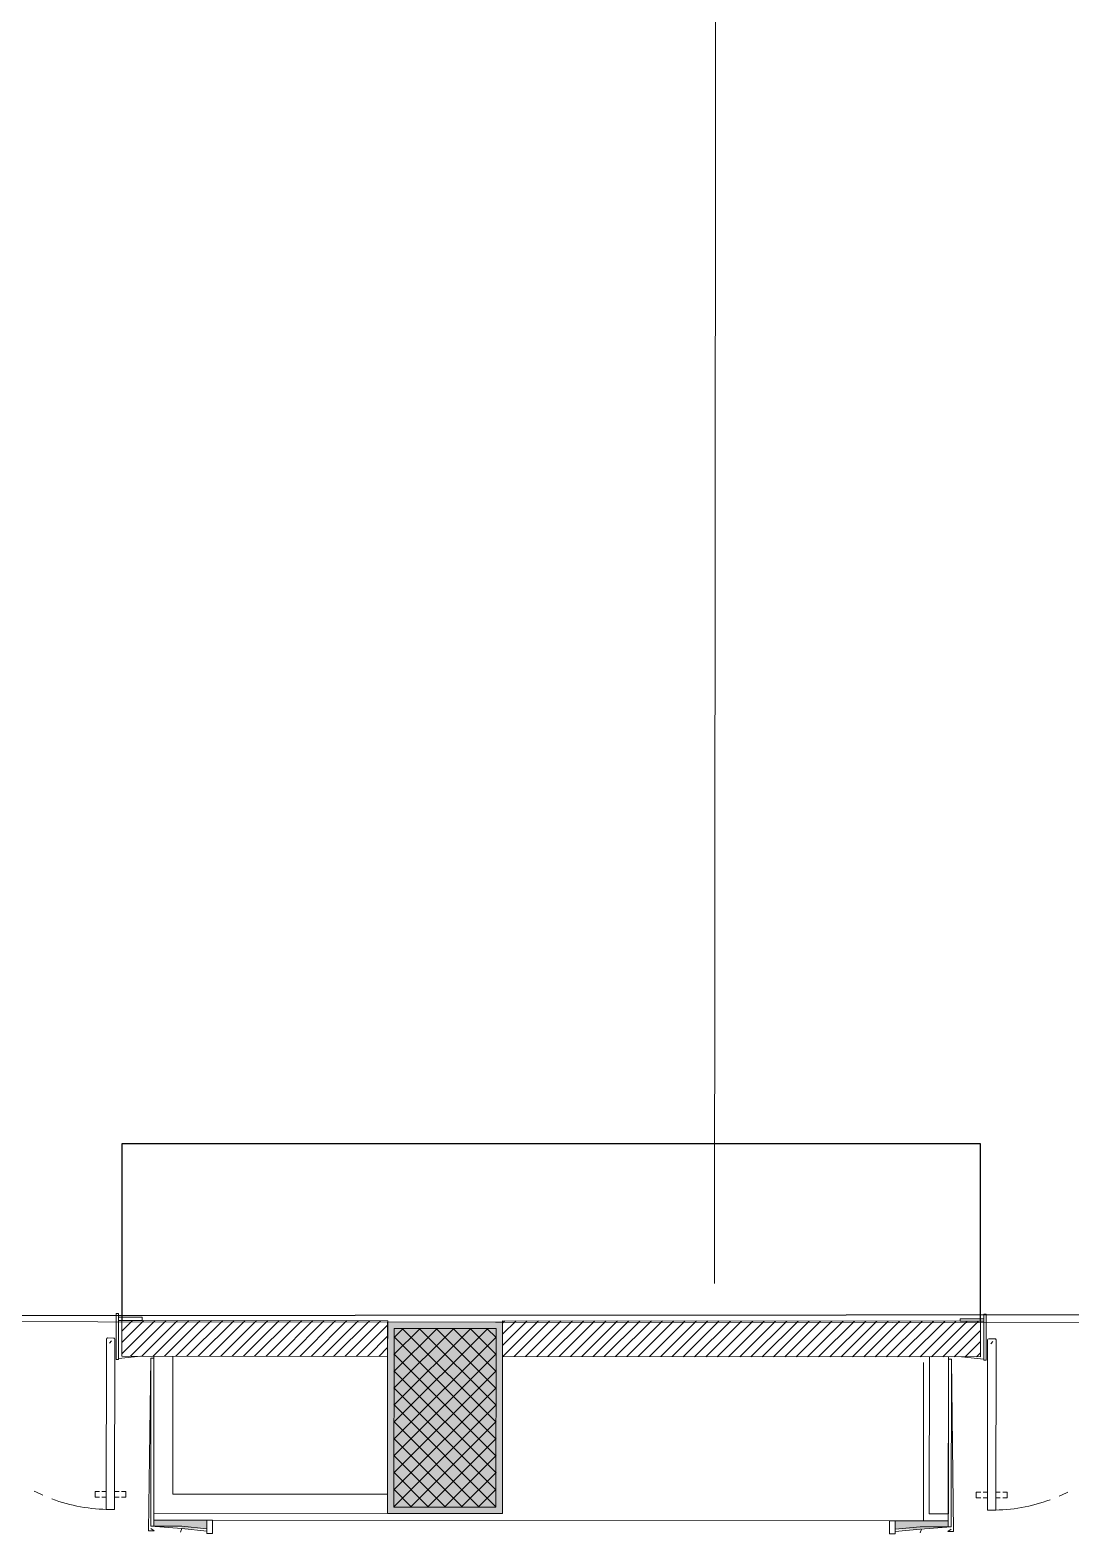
# Model space of a CAD drawing. Header units: inches. Extents: x -957 to 3394, y -3 to 3008.
# Drawn here: x 1670.7 to 1991.4, y 885.1 to 1348.5 of the extents above; entities that cross this region are included whole.
import ezdxf

# ---------------------------------------------------------------- set-up
doc = ezdxf.new("R2010")
doc.units = ezdxf.units.IN
doc.header["$MEASUREMENT"] = 0
for name, color, linetype in [('hatches', 7, 'Continuous'), ('PDF_0', 7, 'Continuous'), ('PDF_0SKM_PENDENT SPRINKLER', 7, 'Continuous'), ('PDF_Framing-Column', 7, 'Continuous'), ('PDF_Framing-Column Hatch', 7, 'Continuous'), ('PDF_Hatch', 7, 'Continuous'), ('PDF_I-DOOR', 7, 'Continuous'), ('PDF_I-DOOR-OPEN', 7, 'Continuous'), ('PDF_I-FURN-FIXD', 7, 'Continuous'), ('PDF_ID LAYER', 7, 'Continuous'), ('PDF_SHREM ACOUSTIC WALL', 7, 'Continuous'), ('PDF_Shrem-cad 6 cable', 7, 'Continuous')]:
    doc.layers.add(name, color=color, linetype=linetype)

msp = doc.modelspace()

# ---------------------------------------------------------------- hatches: boundary and pattern name
at = {"layer": 'PDF_I-FURN-FIXD', "transparency": 33554559}
for points in [[(1725.13, 886.71), (1725.13, 889.3), (1708.78, 889.31), (1708.78, 887.45), (1717.4, 887.44), (1717.4, 886.72)], [(1937.3, 886.53), (1937.3, 889.12), (1953.66, 889.11), (1953.66, 887.24), (1945.03, 887.24), (1945.03, 886.52)]]:
    msp.add_hatch(color=256, dxfattribs=at).paths.add_polyline_path(points)

# ---------------------------------------------------------------- linework, layer by layer
at = {"layer": 'hatches', "color": 253, "true_color": 0xaba3a2}
msp.add_lwpolyline([(712.53, 2126.9), (3285.08, 2124.7), (3284.08, 953.45), (711.53, 951.72), (712.53, 2126.9)], dxfattribs=at)
at = {"layer": 'PDF_0'}
msp.add_lwpolyline([(1963.62, 950.65), (1963.62, 1005.31), (1698.93, 1005.31), (1698.93, 950.87)], dxfattribs=at)
at = {"layer": 'PDF_0SKM_PENDENT SPRINKLER', "lineweight": 0}
msp.add_lwpolyline([(1882.65, 2130.34), (1881.65, 962.23)], dxfattribs=at)
at = {"layer": 'PDF_Framing-Column', "lineweight": 0}
for points in [[(1780.87, 950.41), (1816.27, 950.38), (1816.22, 891.39), (1780.82, 891.42)], [(1782.84, 948.44), (1814.3, 948.42), (1814.26, 893.35), (1782.79, 893.38)]]:
    msp.add_lwpolyline(points, close=True, dxfattribs=at)
at = {"layer": 'PDF_Framing-Column Hatch', "lineweight": 0}
for points in [[(1782.81, 919.54), (1811.74, 948.42)], [(1782.81, 914.33), (1814.3, 945.77)], [(1782.82, 929.97), (1801.31, 948.43)], [(1782.82, 924.76), (1806.53, 948.42)], [(1782.83, 940.4), (1790.88, 948.44)], [(1782.83, 935.19), (1796.1, 948.43)], [(1782.84, 945.61), (1785.67, 948.44)], [(1814.27, 914.3), (1782.84, 945.79)], [(1814.28, 919.52), (1785.4, 948.44)], [(1814.28, 924.73), (1790.62, 948.44)], [(1814.29, 929.94), (1795.83, 948.43)], [(1814.29, 935.16), (1801.05, 948.43)], [(1814.3, 940.37), (1806.26, 948.42)], [(1814.3, 945.59), (1811.47, 948.42)], [(1782.81, 909.11), (1814.3, 940.55)], [(1814.27, 909.09), (1782.83, 940.58)], [(1782.8, 903.9), (1814.29, 935.34)], [(1814.27, 903.87), (1782.83, 935.36)], [(1782.8, 898.68), (1814.29, 930.12)], [(1814.26, 898.66), (1782.82, 930.15)], [(1782.79, 893.47), (1814.28, 924.91)], [(1814.26, 893.44), (1782.82, 924.93)], [(1809.13, 893.36), (1782.81, 919.72)], [(1787.92, 893.38), (1814.28, 919.69)], [(1803.92, 893.36), (1782.81, 914.5)], [(1793.13, 893.37), (1814.27, 914.48)], [(1798.7, 893.37), (1782.81, 909.29)], [(1798.35, 893.37), (1814.27, 909.26)], [(1793.49, 893.37), (1782.8, 904.08)], [(1803.56, 893.36), (1814.27, 904.05)], [(1788.27, 893.38), (1782.8, 898.86)], [(1808.78, 893.36), (1814.26, 898.83)], [(1783.06, 893.38), (1782.79, 893.65)], [(1813.99, 893.35), (1814.26, 893.62)]]:
    msp.add_lwpolyline(points, dxfattribs=at)
at = {"layer": 'PDF_Framing-Column Hatch', "lineweight": 0, "transparency": 33554559}
for points in [[(1780.87, 950.41), (1816.27, 950.38), (1780.82, 891.42), (1816.22, 891.39)], [(1782.84, 948.44), (1814.3, 948.42), (1782.79, 893.38), (1814.26, 893.35)]]:
    msp.add_solid(points, dxfattribs=at)
at = {"layer": 'PDF_Hatch', "lineweight": 0}
for points in [[(1698.92, 944.09), (1705.72, 950.87)], [(1698.92, 940.61), (1709.19, 950.87)], [(1698.93, 947.56), (1702.24, 950.87)], [(1701.65, 939.86), (1712.67, 950.86)], [(1705.12, 939.86), (1716.15, 950.86)], [(1708.6, 939.85), (1719.62, 950.86)], [(1712.08, 939.85), (1723.1, 950.85)], [(1715.55, 939.85), (1726.58, 950.85)], [(1719.03, 939.85), (1730.05, 950.85)], [(1722.51, 939.84), (1733.53, 950.85)], [(1725.98, 939.84), (1737, 950.84)], [(1729.46, 939.84), (1740.48, 950.84)], [(1732.94, 939.83), (1743.96, 950.84)], [(1736.41, 939.83), (1747.43, 950.83)], [(1739.89, 939.83), (1750.91, 950.83)], [(1743.36, 939.82), (1754.39, 950.83)], [(1746.84, 939.82), (1757.86, 950.82)], [(1750.32, 939.82), (1761.34, 950.82)], [(1753.79, 939.82), (1764.82, 950.82)], [(1757.27, 939.81), (1768.29, 950.82)], [(1760.75, 939.81), (1771.77, 950.81)], [(1764.22, 939.81), (1775.24, 950.81)], [(1767.7, 939.8), (1778.72, 950.81)], [(1816.27, 950.09), (1816.96, 950.77)], [(1816.27, 946.61), (1820.44, 950.77)], [(1816.27, 943.13), (1823.91, 950.77)], [(1816.37, 939.76), (1827.39, 950.77)], [(1819.84, 939.76), (1830.87, 950.76)], [(1823.32, 939.76), (1834.34, 950.76)], [(1826.8, 939.75), (1837.82, 950.76)], [(1830.27, 939.75), (1841.29, 950.75)], [(1833.75, 939.75), (1844.77, 950.75)], [(1837.23, 939.74), (1848.25, 950.75)], [(1840.7, 939.74), (1851.72, 950.74)], [(1844.18, 939.74), (1855.2, 950.74)], [(1847.65, 939.74), (1858.68, 950.74)], [(1851.13, 939.73), (1862.15, 950.74)], [(1854.61, 939.73), (1865.63, 950.73)], [(1858.08, 939.73), (1869.11, 950.73)], [(1861.56, 939.72), (1872.58, 950.73)], [(1865.04, 939.72), (1876.06, 950.72)], [(1868.51, 939.72), (1879.53, 950.72)], [(1871.99, 939.71), (1883.01, 950.72)], [(1875.47, 939.71), (1886.49, 950.71)], [(1878.94, 939.71), (1889.96, 950.71)], [(1882.42, 939.71), (1893.44, 950.71)], [(1885.89, 939.7), (1896.92, 950.71)], [(1889.37, 939.7), (1900.39, 950.7)], [(1892.85, 939.7), (1903.87, 950.7)], [(1896.32, 939.69), (1907.35, 950.7)], [(1899.8, 939.69), (1910.82, 950.69)], [(1903.28, 939.69), (1914.3, 950.69)], [(1906.75, 939.68), (1917.77, 950.69)], [(1910.23, 939.68), (1921.25, 950.68)], [(1913.7, 939.68), (1924.73, 950.68)], [(1917.18, 939.68), (1928.2, 950.68)], [(1920.66, 939.67), (1931.68, 950.68)], [(1924.13, 939.67), (1935.16, 950.67)], [(1927.61, 939.67), (1938.63, 950.67)], [(1931.09, 939.66), (1942.11, 950.67)], [(1934.56, 939.66), (1945.58, 950.66)], [(1938.04, 939.66), (1949.06, 950.66)], [(1941.52, 939.65), (1952.54, 950.66)], [(1944.99, 939.65), (1956.01, 950.66)], [(1948.47, 939.65), (1959.49, 950.65)], [(1951.94, 939.65), (1962.97, 950.65)], [(1771.18, 939.8), (1780.89, 949.5)], [(1774.65, 939.8), (1780.88, 946.02)], [(1955.42, 939.64), (1963.62, 947.83)], [(1778.13, 939.79), (1780.88, 942.54)], [(1958.9, 939.64), (1963.62, 944.35)], [(1962.37, 939.64), (1963.61, 940.88)]]:
    msp.add_lwpolyline(points, dxfattribs=at)
at = {"layer": 'PDF_I-DOOR', "lineweight": 0}
for points in [[(1697.98, 953.07), (1697.96, 938.83), (1697.19, 938.83), (1697.21, 953.07)], [(1964.58, 952.84), (1964.57, 938.6), (1965.34, 938.6), (1965.35, 952.84)]]:
    msp.add_lwpolyline(points, close=True, dxfattribs=at)
for points in [[(1694.18, 945.13), (1694.13, 892.66), (1696.72, 892.66), (1696.77, 945.13, 0.414172), (1696.42, 945.47), (1694.53, 945.48, 0.414216)], [(1968.37, 944.9), (1968.32, 892.42), (1965.73, 892.43), (1965.78, 944.9, -0.414172), (1966.12, 945.24), (1968.02, 945.24, -0.414216)]]:
    msp.add_lwpolyline(points, format="xyb", close=True, dxfattribs=at)
for points in [[(1695.13, 943.92), (1695.82, 944.61)], [(1966.72, 943.69), (1967.42, 944.38)], [(1704.79, 939.86), (1697.96, 939.17), (1704.79, 939.86)], [(1957.75, 939.64), (1964.57, 938.94), (1957.75, 939.64)], [(1692.04, 896.45), (1690.69, 896.46), (1690.69, 898.18), (1692.04, 898.18)], [(1692.78, 898.18), (1694.14, 898.18), (1694.13, 896.45), (1692.78, 896.45)], [(1698.09, 898.18), (1696.73, 898.18), (1696.73, 896.45), (1698.09, 896.45)], [(1698.82, 896.45), (1700.18, 896.45), (1700.18, 898.17), (1698.82, 898.17)], [(1963.64, 896.22), (1962.28, 896.22), (1962.28, 897.95), (1963.64, 897.95)], [(1964.38, 897.95), (1965.74, 897.95), (1965.73, 896.22), (1964.37, 896.22)], [(1969.68, 897.94), (1968.33, 897.94), (1968.33, 896.22), (1969.68, 896.22)], [(1970.42, 896.22), (1971.78, 896.22), (1971.78, 897.94), (1970.42, 897.94)]]:
    msp.add_lwpolyline(points, dxfattribs=at)
at = {"layer": 'PDF_I-DOOR-OPEN', "lineweight": 0}
for centre, radius, start, end in [((1695.33, 944.13), 51.48, 243.0144, 246.2975), ((1695.33, 944.12), 51.46, 249.5813, 270.1145), ((1967.22, 943.89), 51.46, 269.7875, 290.3207), ((1967.21, 943.9), 51.48, 293.6045, 296.8876)]:
    msp.add_arc(centre, radius, start, end, dxfattribs=at)
at = {"layer": 'PDF_I-FURN-FIXD', "lineweight": 0}
for points in [[(1705.26, 950.87), (1697.97, 950.88), (1697.98, 951.86), (1705.26, 951.85)], [(1957.29, 950.65), (1964.58, 950.65), (1964.58, 951.39), (1957.29, 951.4)], [(1707.88, 887.45), (1708.78, 887.45), (1708.82, 939.21), (1707.92, 939.21)], [(1954.56, 887.24), (1953.66, 887.24), (1953.7, 939), (1954.6, 939)], [(1725.13, 886.71), (1725.13, 889.3), (1708.78, 889.31), (1708.78, 887.45), (1717.4, 887.44)], [(1725.13, 885.27), (1726.93, 885.27), (1726.93, 889.3), (1725.13, 889.3)], [(1937.3, 885.09), (1935.5, 885.09), (1935.51, 889.12), (1937.3, 889.12)], [(1937.3, 886.53), (1937.3, 889.12), (1953.66, 889.11), (1953.66, 887.24), (1945.03, 887.24)]]:
    msp.add_lwpolyline(points, close=True, dxfattribs=at)
for points in [[(1707.16, 886.01), (1707.92, 939.21), (1707.16, 886.01)], [(1955.27, 885.8), (1954.6, 939), (1955.27, 885.8)], [(1707.16, 886.01), (1708.95, 886.01), (1707.88, 886.73)], [(1707.88, 887.45), (1717.4, 886.72), (1707.88, 887.45)], [(1717.4, 886.72), (1717.04, 885.64)], [(1725.13, 885.99), (1717.4, 886.72), (1725.13, 885.99)], [(1937.3, 885.81), (1945.03, 886.52), (1937.3, 885.81)], [(1954.56, 887.24), (1945.03, 886.52), (1954.56, 887.24)], [(1945.39, 886.52), (1945.03, 885.45)], [(1955.27, 885.8), (1953.48, 885.8), (1954.56, 886.52)]]:
    msp.add_lwpolyline(points, dxfattribs=at)
at = {"layer": 'PDF_ID LAYER', "lineweight": 0}
msp.add_lwpolyline([(1708.78, 889.31), (1946.01, 889.11), (1946.05, 937.88)], dxfattribs=at)
at = {"layer": 'PDF_SHREM ACOUSTIC WALL', "lineweight": 0}
for points in [[(1698.92, 939.86), (1780.88, 939.79), (1780.89, 950.8), (1698.93, 950.87)], [(1816.26, 939.76), (1963.61, 939.64), (1963.62, 950.65), (1816.27, 950.77)]]:
    msp.add_lwpolyline(points, close=True, dxfattribs=at)
for points in [[(1708.81, 939.85), (1708.77, 891.48), (1780.82, 891.42)], [(1780.83, 897.32), (1714.68, 897.37), (1714.71, 939.85)], [(1953.72, 939.64), (1953.68, 891.27), (1947.78, 891.27), (1947.82, 939.65)]]:
    msp.add_lwpolyline(points, dxfattribs=at)
at = {"layer": 'PDF_Shrem-cad 6 cable', "color": 253, "lineweight": 0, "true_color": 0xaba3a2}
msp.add_lwpolyline([(712.53, 2126.9), (3285.08, 2124.7), (3284.08, 949.12), (711.53, 951.32)], close=True, dxfattribs=at)

doc.saveas('drawing.dxf')
